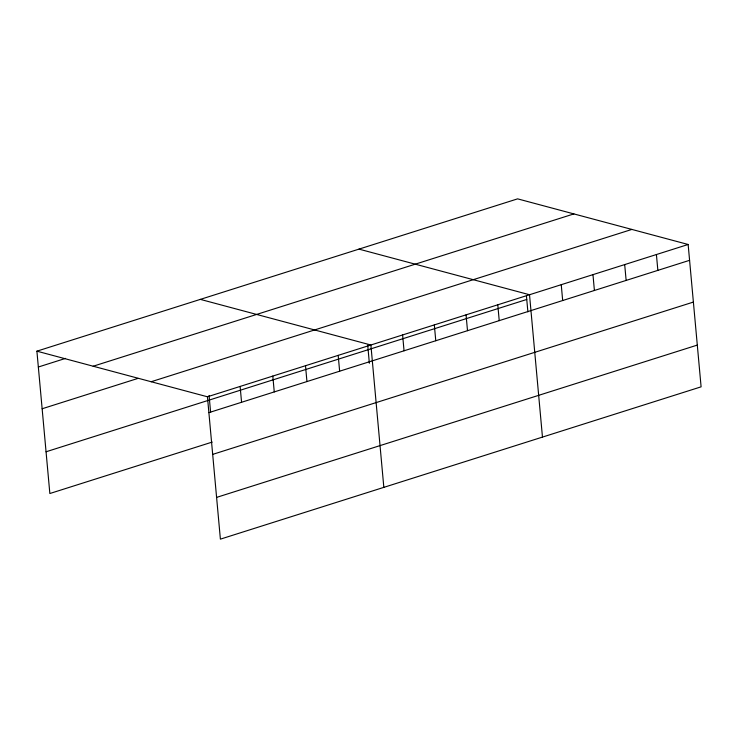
<?xml version="1.0" encoding="UTF-8"?>
<svg xmlns="http://www.w3.org/2000/svg" width="738" height="738" viewBox="0 0 738 738"><rect width="100%" height="100%" fill="white"/><g stroke="black" fill="none" stroke-linecap="round" stroke-linejoin="round"><path stroke-width="1.11" d="M36.9 351.168L517.606 198.854L688.148 244.481L701.1 386.832L220.394 539.146L207.443 396.786L36.9 351.168L49.852 493.519L212.203 442.08M38.339 367.017L65.581 358.382M93.182 366.223L573.887 213.909M42.14 408.76L138.024 378.382M151.161 381.731L631.866 229.426M207.443 396.786L688.148 244.481M46.06 451.776L526.766 299.462M208.882 412.634L689.587 260.32M212.682 454.387L693.388 302.073M216.594 497.394L697.299 345.089M358.972 249.121L529.515 294.739L542.467 437.099M200.339 299.379L370.882 345.006L383.834 487.357M656.414 254.527L657.862 270.376M624.689 264.582L626.138 280.431M592.965 274.637L594.404 290.486M561.24 284.693L562.679 300.532M526.452 296.067L527.891 311.879M497.781 304.794L499.229 320.643M466.056 314.849L467.505 330.689M434.331 324.895L435.771 340.744M402.607 334.951L404.046 350.799M367.718 345.2L369.36 363.262M338.189 355.365L339.637 371.205M305.504 365.716L306.943 381.564M272.811 376.076L274.259 391.924M240.127 386.435L241.566 402.275M209.085 395.457L210.625 412.404"/></g></svg>
